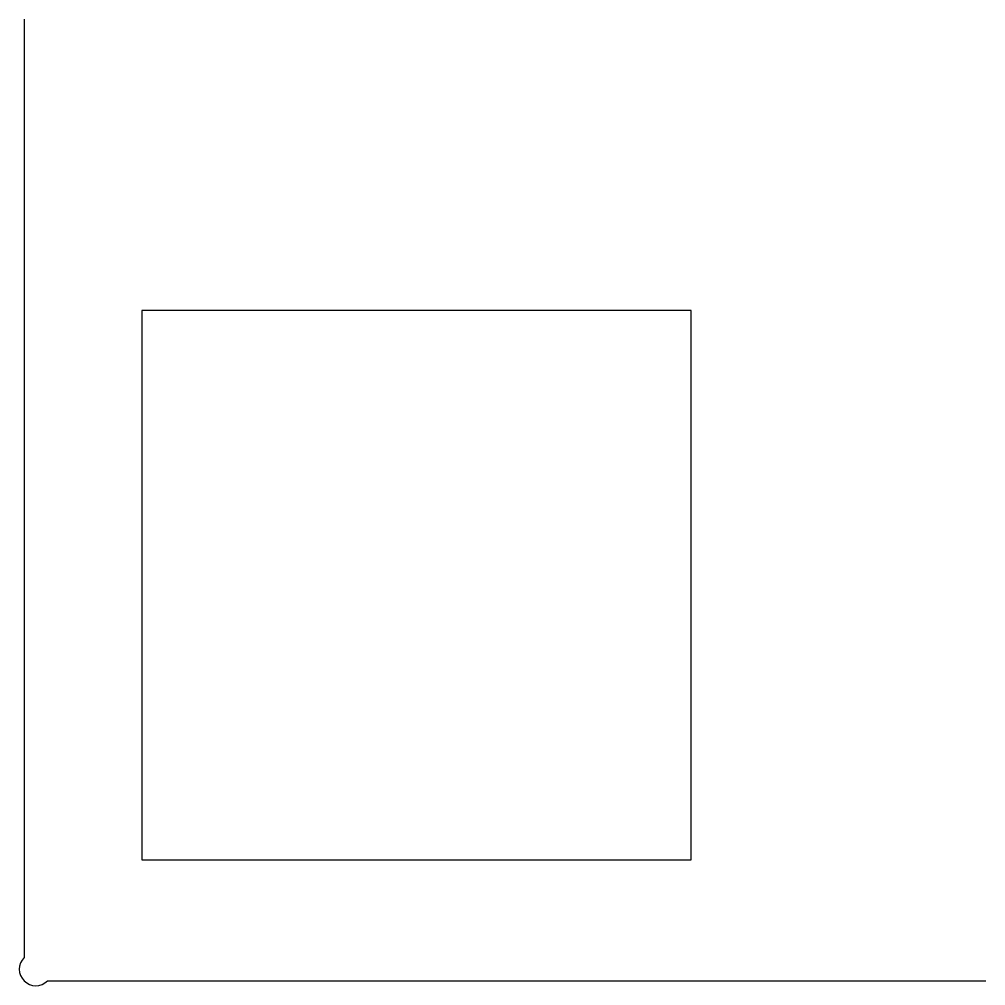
# Model space of a CAD drawing. Header units: millimetres. Extents: x -1 to 175, y -1 to 175.
import ezdxf

# ---------------------------------------------------------------- set-up
doc = ezdxf.new("R2010")
doc.units = ezdxf.units.MM
doc.header["$MEASUREMENT"] = 0
doc.layers.add('Cutout', color=3, linetype='Continuous', true_color=0x00ff00)
doc.layers.add('Points', color=18, linetype='Continuous', true_color=0x000000)

msp = doc.modelspace()

# ---------------------------------------------------------------- linework, layer by layer
at = {"layer": 'Cutout'}
msp.add_lwpolyline([(21.41, 22), (121.41, 22), (121.41, 122), (21.41, 122)], close=True, dxfattribs=at)
at = {"layer": 'Points'}
for points in [[(0, 175), (0, 4.24)], [(4.24, 0), (175, 0)]]:
    msp.add_lwpolyline(points, dxfattribs=at)
msp.add_arc((2.12, 2.12), 3, 135, 315, dxfattribs=at)

doc.saveas('drawing.dxf')
